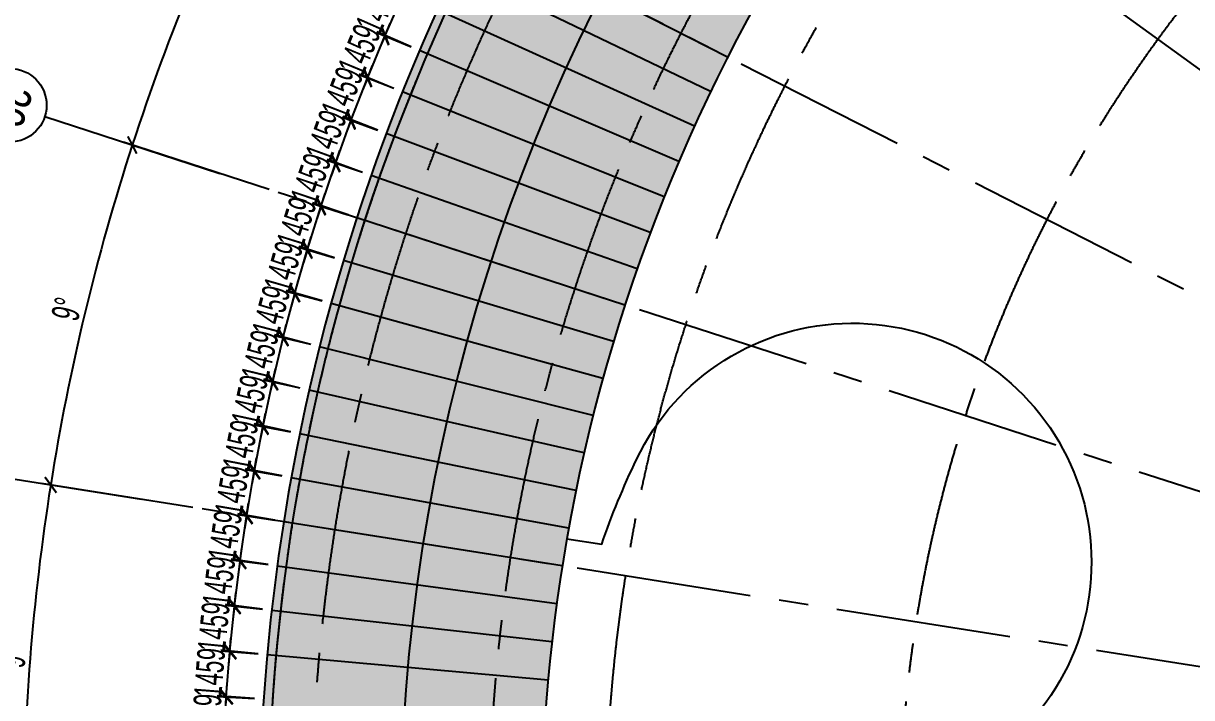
# Model space of a CAD drawing. Extents: x 104132 to 3338343, y -1228862 to 1409848.
# Drawn here: x 1430292 to 1468405, y 101156 to 123164 of the extents above; entities that cross this region are included whole.
import ezdxf
from ezdxf.enums import TextEntityAlignment as Align

# ---------------------------------------------------------------- set-up
doc = ezdxf.new("R2010")
doc.units = 0
doc.linetypes.add('CENTER', pattern=[50.8, 31.75, -6.35, 6.35, -6.35])
doc.linetypes.add('CENTER2', pattern=[28.575, 19.05, -3.175, 3.175, -3.175])
doc.layers.get('0').update_dxf_attribs({"color": 8})
doc.layers.get('Defpoints').update_dxf_attribs({"color": 8})
for name, color, linetype in [('#幕墙线-平面', 8, 'Continuous'), ('#标注', 8, 'Continuous'), ('#轴线', 8, 'CENTER2'), ('A-FLOR-UNDR', 8, 'Continuous'), ('DOTE', 8, 'CENTER'), ('IEL-FINE', 8, 'Continuous')]:
    doc.layers.add(name, color=color, linetype=linetype)
doc.styles.add('JHZX', font='jrs.shx', dxfattribs={"width": 0.6, "bigfont": 'jhz.shx'})
doc.dimstyles.new('JZBZ-300', dxfattribs={"dimscale": 300, "dimtxt": 3, "dimasz": 1.5, "dimexe": 1, "dimexo": 1, "dimgap": 0.5, "dimtad": 1, "dimdec": 0, "dimdsep": 46, "dimtxsty": 'JHZX', "dimblk1": 'ARCHTICK', "dimblk2": 'ARCHTICK', "dimsah": 1, "dimcen": 0, "dimclrd": 1, "dimclre": 1, "dimclrt": 2, "dimadec": 3, "dimazin": 2, "dimtfac": 1, "dimtdec": 0, "dimtix": 1, "dimtmove": 0, "dimatfit": 3, "dimfxl": 1, "dimtolj": 1, "dimlwd": -1, "dimlwe": -1, "dimarcsym": 1})

# ---------------------------------------------------------------- blocks, each defined once
blk = doc.blocks.new('_ARCHTICK')
at = {"color": 0, "linetype": 'ByBlock', "const_width": 0.15}
blk.add_lwpolyline([(-0.5, -0.5), (0.5, 0.5)], dxfattribs=at)
blk = doc.blocks.new('*D32')
at = {"layer": '#标注', "color": 1, "ltscale": 300, "transparency": 16777216}
for p, q in [((510879, -116475), (506424, -114205)), ((506796, -126333), (502041, -124788))]:
    blk.add_line(p, q, dxfattribs=at)
blk.add_arc((571468, -147346), 72700, 153, 162, dxfattribs=at)
at = {"layer": 'Defpoints', "color": 0, "ltscale": 300, "transparency": 16777216}
for p in [(511147, -116611), (505053, -117776), (507081, -126425), (571468, -147346)]:
    blk.add_point(p, dxfattribs=at)
at = {"layer": '#标注', "color": 1, "ltscale": 300, "transparency": 16777216, "xscale": 450, "yscale": 450, "zscale": 450}
for p, rotation in [((506692, -114341), 62.99999999999964), ((502326, -124880), 251.9999999999995)]:
    blk.add_blockref('_ARCHTICK', p, dxfattribs=dict(at, rotation=rotation))
at = {"layer": '#标注', "color": 2, "ltscale": 300, "transparency": 16777216, "insert": (503747, -119295), "char_height": 900, "attachment_point": 5, "rotation": 67.5, "style": 'JHZX'}
blk.add_mtext('\\A1;9°', dxfattribs=at)
blk = doc.blocks.new('*D33')
at = {"layer": '#标注', "color": 1, "ltscale": 300, "transparency": 16777216}
for p, q in [((506796, -126333), (502041, -124788)), ((504305, -136708), (499367, -135926))]:
    blk.add_line(p, q, dxfattribs=at)
blk.add_arc((571468, -147346), 72700, 162, 171, dxfattribs=at)
at = {"layer": 'Defpoints', "color": 0, "ltscale": 300, "transparency": 16777216}
for p in [(507081, -126425), (501245, -128530), (504601, -136755), (571468, -147346)]:
    blk.add_point(p, dxfattribs=at)
at = {"layer": '#标注', "color": 1, "ltscale": 300, "transparency": 16777216, "xscale": 450, "yscale": 450, "zscale": 450}
for p, rotation in [((502326, -124880), 71.99999999999929), ((499663, -135973), 261.0000000000004)]:
    blk.add_blockref('_ARCHTICK', p, dxfattribs=dict(at, rotation=rotation))
at = {"layer": '#标注', "color": 2, "ltscale": 300, "transparency": 16777216, "insert": (500193, -130234), "char_height": 900, "attachment_point": 5, "rotation": 76.5, "style": 'JHZX'}
blk.add_mtext('\\A1;9°', dxfattribs=at)
blk = doc.blocks.new('*D34')
at = {"layer": '#标注', "color": 1, "ltscale": 300, "transparency": 16777216}
for p, q in [((504305, -136708), (499367, -135926)), ((503468, -147346), (498468, -147346))]:
    blk.add_line(p, q, dxfattribs=at)
blk.add_arc((571468, -147346), 72700, 171, 180, dxfattribs=at)
at = {"layer": 'Defpoints', "color": 0, "ltscale": 300, "transparency": 16777216}
for p in [(504601, -136755), (499166, -139747), (503768, -147346), (571468, -147346)]:
    blk.add_point(p, dxfattribs=at)
at = {"layer": '#标注', "color": 1, "ltscale": 300, "transparency": 16777216, "xscale": 450, "yscale": 450, "zscale": 450}
for p, rotation in [((499663, -135973), 81.00000000000038), ((498768, -147346), 270.0000000000004)]:
    blk.add_blockref('_ARCHTICK', p, dxfattribs=dict(at, rotation=rotation))
at = {"layer": '#标注', "color": 2, "ltscale": 300, "transparency": 16777216, "insert": (498394, -141595), "char_height": 900, "attachment_point": 5, "rotation": 85.5, "style": 'JHZX'}
blk.add_mtext('\\A1;9°', dxfattribs=at)
blk = doc.blocks.new('*U1046')
blk.add_line((0, -20), (0, 0))
blk.add_circle((0, -24), 4)
at = {"style": 'JHZX', "width": 0.75}
blk.add_attdef('AXES', text='', height=4, dxfattribs=at).set_placement((0, -24), align=Align.MIDDLE_CENTER)
blk = doc.blocks.new('JHEG')
at = {"layer": 'IEL-FINE', "ltscale": 300}
h = blk.add_hatch(dxfattribs=at)
h.set_pattern_fill('DOTS', color=256, scale=500)
h.set_pattern_definition([(0, (580162.5, -365125.2), (396.875, 793.75), [0, -793.75])])
edge = h.paths.add_edge_path()
edge.add_arc((645162, -300125), 63900, 342.64631, 381)
edge.add_arc((645162, -300125), 63900, 21, 50.7561)
edge.add_arc((645162, -300125), 63900, 50.7561, 79.71429)
edge.add_arc((645162, -300125), 63900, 79.71429, 120.59457)
edge.add_arc((645162, -300125), 63900, 120.59457, 128.0927)
edge.add_arc((645162, -300125), 63900, 128.0927, 128.52059)
edge.add_arc((607732, -253104), 3800, 128.5206, 304.9823)
edge.add_arc((632729, -288827), 39800, 74.6112, 124.9823, ccw=False)
edge.add_arc((637241, -272436), 22800, -28.017, 74.6112, ccw=False)
edge.add_arc((672553, -291225), 17200, 151.983, 245.4315)
edge.add_arc((654882, -329878), 25300, 22.1323, 65.4315, ccw=False)
edge.add_arc((692028, -314770), 14800, 202.1323, 342.6463)
edge = h.paths.add_edge_path()
edge.add_line((585393, -325672), (634762, -304571))
edge.add_line((634762, -304571), (696381, -340146))
edge.add_arc((645162, -300125), 65000, 321.99666, 563.14286)
edge = h.paths.add_edge_path()
edge.add_line((593853, -322056), (634762, -304571))
edge.add_line((634762, -304571), (688322, -335493))
edge.add_arc((645162, -300125), 55800, 320.6662, 328.1625)
edge.add_arc((692028, -314770), 14800, 202.1323, 272.0898, ccw=False)
edge.add_arc((654882, -329878), 25300, 22.1323, 65.4315)
edge.add_arc((672553, -291225), 17200, 151.983, 245.4315, ccw=False)
edge.add_arc((637241, -272436), 22800, 331.983, 434.6112)
edge.add_arc((632729, -288827), 39800, 74.6112, 116.6062)
edge.add_arc((645162, -300125), 55800, 122.8373, 203.1429)
at = {"layer": '#幕墙线-平面', "ltscale": 300}
for points in [[(595444, -274793), (587247, -270616)], [(594888, -275914), (586600, -271923)], [(594358, -277049), (585981, -273244)], [(593853, -278194), (585393, -274579)], [(593374, -279351), (584835, -275926)], [(592921, -280518), (584307, -277286)], [(592494, -281696), (583810, -278657)], [(592094, -282882), (583344, -280039)], [(591720, -284077), (582909, -281431)], [(591373, -285280), (582505, -282833)], [(591054, -286491), (582133, -284243)], [(590762, -287709), (581792, -285661)], [(590497, -288932), (581484, -287087)], [(590259, -290162), (581207, -288519)], [(590049, -291396), (580963, -289957)], [(589867, -292635), (580751, -291400)], [(589713, -293878), (580571, -292847)], [(589587, -295123), (580424, -294299)]]:
    blk.add_lwpolyline(points, dxfattribs=at)
for centre, radius, start, end in [((645162, -300125), 60400, 132.12359, 203.56739), ((645155, -300125), 55793, 170.0742, 192.1601)]:
    blk.add_arc(centre, radius, start, end, dxfattribs=at)
at = {"layer": 'A-FLOR-UNDR', "ltscale": 5}
blk.add_lwpolyline([(614905, -253241, 0.209087), (590197, -290508), (591335, -290689, -0.02773), (592471, -287920, -1.115363), (605662, -296073, 0.279733), (604062, -309677, -0.912771), (594727, -315018, -0.058278), (591751, -309496), (590197, -309742, 0.0596), (594017, -322436, 0.0596)], format="xyb", dxfattribs=at)
blk.add_arc((645162, -300125), 65000, 322.26362, 203.56739, dxfattribs=at)
blk = doc.blocks.new('*D411')
at = {"layer": '#标注', "color": 1, "ltscale": 300, "transparency": 16777216}
for p, q in [((579086, -295684), (579112, -295235)), ((580010, -295736), (578787, -295667)), ((579005, -297140), (579086, -295684)), ((579928, -297192), (578705, -297123)), ((579005, -297140), (578979, -297590))]:
    blk.add_line(p, q, dxfattribs=at)
at = {"layer": 'Defpoints', "color": 0, "ltscale": 300, "transparency": 16777216}
for p in [(579086, -295684), (580310, -295753), (580228, -297209)]:
    blk.add_point(p, dxfattribs=at)
at = {"layer": '#标注', "color": 1, "ltscale": 300, "transparency": 16777216, "xscale": 450, "yscale": 450, "zscale": 450}
for p, rotation in [((579086, -295684), 266.785714285691), ((579005, -297140), 86.78571428569104)]:
    blk.add_blockref('_ARCHTICK', p, dxfattribs=dict(at, rotation=rotation))
at = {"layer": '#标注', "color": 2, "ltscale": 300, "transparency": 16777216, "insert": (578446, -296378), "char_height": 900, "attachment_point": 5, "rotation": 86.7857, "style": 'JHZX'}
blk.add_mtext('\\A1;1459', dxfattribs=at)
blk = doc.blocks.new('*D412')
at = {"layer": '#标注', "color": 1, "ltscale": 300, "transparency": 16777216}
for p, q in [((579203, -294202), (579238, -293754)), ((580125, -294275), (578904, -294179)), ((579088, -295657), (579203, -294202)), ((580011, -295729), (578789, -295633)), ((579088, -295657), (579053, -296105))]:
    blk.add_line(p, q, dxfattribs=at)
at = {"layer": 'Defpoints', "color": 0, "ltscale": 300, "transparency": 16777216}
for p in [(579203, -294202), (580424, -294299), (580310, -295753)]:
    blk.add_point(p, dxfattribs=at)
at = {"layer": '#标注', "color": 1, "ltscale": 300, "transparency": 16777216, "xscale": 450, "yscale": 450, "zscale": 450}
for p, rotation in [((579203, -294202), 265.4999999999792), ((579088, -295657), 85.49999999997915)]:
    blk.add_blockref('_ARCHTICK', p, dxfattribs=dict(at, rotation=rotation))
at = {"layer": '#标注', "color": 2, "ltscale": 300, "transparency": 16777216, "insert": (578547, -294882), "char_height": 900, "attachment_point": 5, "rotation": 85.5, "style": 'JHZX'}
blk.add_mtext('\\A1;1459', dxfattribs=at)
blk = doc.blocks.new('*D413')
at = {"layer": '#标注', "color": 1, "ltscale": 300, "transparency": 16777216}
for p, q in [((579352, -292724), (579398, -292276)), ((580273, -292817), (579054, -292694)), ((579205, -294175), (579352, -292724)), ((580126, -294268), (578907, -294145)), ((579205, -294175), (579160, -294623))]:
    blk.add_line(p, q, dxfattribs=at)
at = {"layer": 'Defpoints', "color": 0, "ltscale": 300, "transparency": 16777216}
for p in [(579352, -292724), (580571, -292847), (580424, -294299)]:
    blk.add_point(p, dxfattribs=at)
at = {"layer": '#标注', "color": 1, "ltscale": 300, "transparency": 16777216, "xscale": 450, "yscale": 450, "zscale": 450}
for p, rotation in [((579352, -292724), 264.2142857142666), ((579205, -294175), 84.21428571426664)]:
    blk.add_blockref('_ARCHTICK', p, dxfattribs=dict(at, rotation=rotation))
at = {"layer": '#标注', "color": 2, "ltscale": 300, "transparency": 16777216, "insert": (578682, -293389), "char_height": 900, "attachment_point": 5, "rotation": 84.2143, "style": 'JHZX'}
blk.add_mtext('\\A1;1459', dxfattribs=at)
blk = doc.blocks.new('*D414')
at = {"layer": '#标注', "color": 1, "ltscale": 300, "transparency": 16777216}
for p, q in [((579535, -291249), (579590, -290803)), ((580453, -291363), (579237, -291212)), ((579355, -292697), (579535, -291249)), ((580273, -292811), (579058, -292660)), ((579355, -292697), (579300, -293143))]:
    blk.add_line(p, q, dxfattribs=at)
at = {"layer": 'Defpoints', "color": 0, "ltscale": 300, "transparency": 16777216}
for p in [(579535, -291249), (580751, -291400), (580571, -292847)]:
    blk.add_point(p, dxfattribs=at)
at = {"layer": '#标注', "color": 1, "ltscale": 300, "transparency": 16777216, "xscale": 450, "yscale": 450, "zscale": 450}
for p, rotation in [((579535, -291249), 262.9285714285534), ((579355, -292697), 82.92857142855338)]:
    blk.add_blockref('_ARCHTICK', p, dxfattribs=dict(at, rotation=rotation))
at = {"layer": '#标注', "color": 2, "ltscale": 300, "transparency": 16777216, "insert": (578850, -291899), "char_height": 900, "attachment_point": 5, "rotation": 82.9286, "style": 'JHZX'}
blk.add_mtext('\\A1;1459', dxfattribs=at)
blk = doc.blocks.new('*D415')
at = {"layer": '#标注', "color": 1, "ltscale": 300, "transparency": 16777216}
for p, q in [((579750, -289779), (579816, -289334)), ((580666, -289913), (579454, -289735)), ((579538, -291222), (579750, -289779)), ((580454, -291356), (579242, -291178)), ((579538, -291222), (579473, -291667))]:
    blk.add_line(p, q, dxfattribs=at)
at = {"layer": 'Defpoints', "color": 0, "ltscale": 300, "transparency": 16777216}
for p in [(579750, -289779), (580963, -289957), (580751, -291400)]:
    blk.add_point(p, dxfattribs=at)
at = {"layer": '#标注', "color": 1, "ltscale": 300, "transparency": 16777216, "xscale": 450, "yscale": 450, "zscale": 450}
for p, rotation in [((579750, -289779), 261.6428571428378), ((579538, -291222), 81.64285714283783)]:
    blk.add_blockref('_ARCHTICK', p, dxfattribs=dict(at, rotation=rotation))
at = {"layer": '#标注', "color": 2, "ltscale": 300, "transparency": 16777216, "insert": (579051, -290413), "char_height": 900, "attachment_point": 5, "rotation": 81.6429, "style": 'JHZX'}
blk.add_mtext('\\A1;1459', dxfattribs=at)
blk = doc.blocks.new('*D416')
at = {"layer": '#标注', "color": 1, "ltscale": 300, "transparency": 16777216}
for p, q in [((579999, -288314), (580074, -287870)), ((580911, -288469), (579703, -288263)), ((579755, -289752), (579999, -288314)), ((580667, -289907), (579459, -289701)), ((579755, -289752), (579679, -290195))]:
    blk.add_line(p, q, dxfattribs=at)
at = {"layer": 'Defpoints', "color": 0, "ltscale": 300, "transparency": 16777216}
for p in [(579999, -288314), (581207, -288519), (580963, -289957)]:
    blk.add_point(p, dxfattribs=at)
at = {"layer": '#标注', "color": 1, "ltscale": 300, "transparency": 16777216, "xscale": 450, "yscale": 450, "zscale": 450}
for p, rotation in [((579999, -288314), 260.3571428571193), ((579755, -289752), 80.35714285711931)]:
    blk.add_blockref('_ARCHTICK', p, dxfattribs=dict(at, rotation=rotation))
at = {"layer": '#标注', "color": 2, "ltscale": 300, "transparency": 16777216, "insert": (579285, -288932), "char_height": 900, "attachment_point": 5, "rotation": 80.3571, "style": 'JHZX'}
blk.add_mtext('\\A1;1459', dxfattribs=at)
blk = doc.blocks.new('*D417')
at = {"layer": '#标注', "color": 1, "ltscale": 300, "transparency": 16777216}
for p, q in [((580281, -286855), (580366, -286413)), ((581189, -287030), (579986, -286798)), ((580004, -288287), (580281, -286855)), ((580913, -288462), (579709, -288230)), ((580004, -288287), (579919, -288729))]:
    blk.add_line(p, q, dxfattribs=at)
at = {"layer": 'Defpoints', "color": 0, "ltscale": 300, "transparency": 16777216}
for p in [(580281, -286855), (581484, -287087), (581207, -288519)]:
    blk.add_point(p, dxfattribs=at)
at = {"layer": '#标注', "color": 1, "ltscale": 300, "transparency": 16777216, "xscale": 450, "yscale": 450, "zscale": 450}
for p, rotation in [((580281, -286855), 259.0714285714124), ((580004, -288287), 79.07142857141238)]:
    blk.add_blockref('_ARCHTICK', p, dxfattribs=dict(at, rotation=rotation))
at = {"layer": '#标注', "color": 2, "ltscale": 300, "transparency": 16777216, "insert": (579553, -287457), "char_height": 900, "attachment_point": 5, "rotation": 79.0714, "style": 'JHZX'}
blk.add_mtext('\\A1;1459', dxfattribs=at)
blk = doc.blocks.new('*D418')
at = {"layer": '#标注', "color": 1, "ltscale": 300, "transparency": 16777216}
for p, q in [((580595, -285402), (580690, -284962)), ((580286, -286828), (580595, -285402)), ((581499, -285598), (580301, -285339)), ((581190, -287023), (579993, -286764)), ((580286, -286828), (580191, -287267))]:
    blk.add_line(p, q, dxfattribs=at)
at = {"layer": 'Defpoints', "color": 0, "ltscale": 300, "transparency": 16777216}
for p in [(580595, -285402), (581792, -285661), (581484, -287087)]:
    blk.add_point(p, dxfattribs=at)
at = {"layer": '#标注', "color": 1, "ltscale": 300, "transparency": 16777216, "xscale": 450, "yscale": 450, "zscale": 450}
for p, rotation in [((580595, -285402), 257.7857142856933), ((580286, -286828), 77.7857142856933)]:
    blk.add_blockref('_ARCHTICK', p, dxfattribs=dict(at, rotation=rotation))
at = {"layer": '#标注', "color": 2, "ltscale": 300, "transparency": 16777216, "insert": (579854, -285988), "char_height": 900, "attachment_point": 5, "rotation": 77.7857, "style": 'JHZX'}
blk.add_mtext('\\A1;1459', dxfattribs=at)
blk = doc.blocks.new('*D419')
at = {"layer": '#标注', "color": 1, "ltscale": 300, "transparency": 16777216}
for p, q in [((580941, -283957), (581046, -283519)), ((581841, -284173), (580650, -283887)), ((580601, -285375), (580941, -283957)), ((581500, -285591), (580309, -285305)), ((580601, -285375), (580496, -285813))]:
    blk.add_line(p, q, dxfattribs=at)
at = {"layer": 'Defpoints', "color": 0, "ltscale": 300, "transparency": 16777216}
for p in [(580941, -283957), (582133, -284243), (581792, -285661)]:
    blk.add_point(p, dxfattribs=at)
at = {"layer": '#标注', "color": 1, "ltscale": 300, "transparency": 16777216, "xscale": 450, "yscale": 450, "zscale": 450}
for p, rotation in [((580941, -283957), 256.4999999999831), ((580601, -285375), 76.49999999998302)]:
    blk.add_blockref('_ARCHTICK', p, dxfattribs=dict(at, rotation=rotation))
at = {"layer": '#标注', "color": 2, "ltscale": 300, "transparency": 16777216, "insert": (580188, -284526), "char_height": 900, "attachment_point": 5, "rotation": 76.5, "style": 'JHZX'}
blk.add_mtext('\\A1;1459', dxfattribs=at)
blk = doc.blocks.new('*D420')
at = {"layer": '#标注', "color": 1, "ltscale": 300, "transparency": 16777216}
for p, q in [((581320, -282520), (581435, -282085)), ((580948, -283930), (581320, -282520)), ((582215, -282756), (581030, -282444)), ((581843, -284166), (580658, -283854)), ((580948, -283930), (580833, -284365))]:
    blk.add_line(p, q, dxfattribs=at)
at = {"layer": 'Defpoints', "color": 0, "ltscale": 300, "transparency": 16777216}
for p in [(581320, -282520), (582505, -282833), (582133, -284243)]:
    blk.add_point(p, dxfattribs=at)
at = {"layer": '#标注', "color": 1, "ltscale": 300, "transparency": 16777216, "xscale": 450, "yscale": 450, "zscale": 450}
for p, rotation in [((581320, -282520), 255.2142857142671), ((580948, -283930), 75.21428571426713)]:
    blk.add_blockref('_ARCHTICK', p, dxfattribs=dict(at, rotation=rotation))
at = {"layer": '#标注', "color": 2, "ltscale": 300, "transparency": 16777216, "insert": (580554, -283072), "char_height": 900, "attachment_point": 5, "rotation": 75.2143, "style": 'JHZX'}
blk.add_mtext('\\A1;1459', dxfattribs=at)
blk = doc.blocks.new('*D421')
at = {"layer": '#标注', "color": 1, "ltscale": 300, "transparency": 16777216}
for p, q in [((581731, -281092), (581856, -280660)), ((581328, -282494), (581731, -281092)), ((582620, -281348), (581443, -281009)), ((582217, -282750), (581039, -282411)), ((581328, -282494), (581203, -282926))]:
    blk.add_line(p, q, dxfattribs=at)
at = {"layer": 'Defpoints', "color": 0, "ltscale": 300, "transparency": 16777216}
for p in [(581731, -281092), (582909, -281431), (582505, -282833)]:
    blk.add_point(p, dxfattribs=at)
at = {"layer": '#标注', "color": 1, "ltscale": 300, "transparency": 16777216, "xscale": 450, "yscale": 450, "zscale": 450}
for p, rotation in [((581731, -281092), 253.9285714285582), ((581328, -282494), 73.9285714285582)]:
    blk.add_blockref('_ARCHTICK', p, dxfattribs=dict(at, rotation=rotation))
at = {"layer": '#标注', "color": 2, "ltscale": 300, "transparency": 16777216, "insert": (580953, -281627), "char_height": 900, "attachment_point": 5, "rotation": 73.9286, "style": 'JHZX'}
blk.add_mtext('\\A1;1459', dxfattribs=at)
blk = doc.blocks.new('*D422')
at = {"layer": '#标注', "color": 1, "ltscale": 300, "transparency": 16777216}
for p, q in [((582174, -279674), (582309, -279244)), ((581739, -281066), (582174, -279674)), ((583057, -279950), (581888, -279584)), ((582622, -281342), (581453, -280976)), ((581739, -281066), (581605, -281495))]:
    blk.add_line(p, q, dxfattribs=at)
at = {"layer": 'Defpoints', "color": 0, "ltscale": 300, "transparency": 16777216}
for p in [(582174, -279674), (583344, -280039), (582909, -281431)]:
    blk.add_point(p, dxfattribs=at)
at = {"layer": '#标注', "color": 1, "ltscale": 300, "transparency": 16777216, "xscale": 450, "yscale": 450, "zscale": 450}
for p, rotation in [((582174, -279674), 252.6428571428378), ((581739, -281066), 72.64285714283785)]:
    blk.add_blockref('_ARCHTICK', p, dxfattribs=dict(at, rotation=rotation))
at = {"layer": '#标注', "color": 2, "ltscale": 300, "transparency": 16777216, "insert": (581384, -280191), "char_height": 900, "attachment_point": 5, "rotation": 72.6429, "style": 'JHZX'}
blk.add_mtext('\\A1;1459', dxfattribs=at)
blk = doc.blocks.new('*D423')
at = {"layer": '#标注', "color": 1, "ltscale": 300, "transparency": 16777216}
for p, q in [((582649, -278265), (582793, -277839)), ((583526, -278561), (582365, -278169)), ((582183, -279647), (582649, -278265)), ((583060, -279943), (581899, -279551)), ((582183, -279647), (582039, -280074))]:
    blk.add_line(p, q, dxfattribs=at)
at = {"layer": 'Defpoints', "color": 0, "ltscale": 300, "transparency": 16777216}
for p in [(582649, -278265), (583810, -278657), (583344, -280039)]:
    blk.add_point(p, dxfattribs=at)
at = {"layer": '#标注', "color": 1, "ltscale": 300, "transparency": 16777216, "xscale": 450, "yscale": 450, "zscale": 450}
for p, rotation in [((582649, -278265), 251.3571428571244), ((582183, -279647), 71.35714285712439)]:
    blk.add_blockref('_ARCHTICK', p, dxfattribs=dict(at, rotation=rotation))
at = {"layer": '#标注', "color": 2, "ltscale": 300, "transparency": 16777216, "insert": (581847, -278765), "char_height": 900, "attachment_point": 5, "rotation": 71.3571, "style": 'JHZX'}
blk.add_mtext('\\A1;1459', dxfattribs=at)
blk = doc.blocks.new('*D424')
at = {"layer": '#标注', "color": 1, "ltscale": 300, "transparency": 16777216}
for p, q in [((583155, -276868), (583309, -276445)), ((582658, -278239), (583155, -276868)), ((584025, -277184), (582873, -276766)), ((583528, -278555), (582376, -278137)), ((582658, -278239), (582505, -278662))]:
    blk.add_line(p, q, dxfattribs=at)
at = {"layer": 'Defpoints', "color": 0, "ltscale": 300, "transparency": 16777216}
for p in [(583155, -276868), (584307, -277286), (583810, -278657)]:
    blk.add_point(p, dxfattribs=at)
at = {"layer": '#标注', "color": 1, "ltscale": 300, "transparency": 16777216, "xscale": 450, "yscale": 450, "zscale": 450}
for p, rotation in [((583155, -276868), 250.0714285714111), ((582658, -278239), 70.07142857141115)]:
    blk.add_blockref('_ARCHTICK', p, dxfattribs=dict(at, rotation=rotation))
at = {"layer": '#标注', "color": 2, "ltscale": 300, "transparency": 16777216, "insert": (582343, -277349), "char_height": 900, "attachment_point": 5, "rotation": 70.0714, "style": 'JHZX'}
blk.add_mtext('\\A1;1459', dxfattribs=at)
blk = doc.blocks.new('*D425')
at = {"layer": '#标注', "color": 1, "ltscale": 300, "transparency": 16777216}
for p, q in [((583693, -275483), (583856, -275063)), ((583165, -276842), (583693, -275483)), ((584555, -275818), (583413, -275374)), ((584028, -277177), (582885, -276734)), ((583165, -276842), (583002, -277262))]:
    blk.add_line(p, q, dxfattribs=at)
at = {"layer": 'Defpoints', "color": 0, "ltscale": 300, "transparency": 16777216}
for p in [(583693, -275483), (584835, -275926), (584307, -277286)]:
    blk.add_point(p, dxfattribs=at)
at = {"layer": '#标注', "color": 1, "ltscale": 300, "transparency": 16777216, "xscale": 450, "yscale": 450, "zscale": 450}
for p, rotation in [((583693, -275483), 248.7857142856969), ((583165, -276842), 68.78571428569694)]:
    blk.add_blockref('_ARCHTICK', p, dxfattribs=dict(at, rotation=rotation))
at = {"layer": '#标注', "color": 2, "ltscale": 300, "transparency": 16777216, "insert": (582870, -275945), "char_height": 900, "attachment_point": 5, "rotation": 68.7857, "style": 'JHZX'}
blk.add_mtext('\\A1;1459', dxfattribs=at)
blk = doc.blocks.new('*D426')
at = {"layer": '#标注', "color": 1, "ltscale": 300, "transparency": 16777216}
for p, q in [((585116, -274464), (583984, -273995)), ((584261, -274110), (584433, -273694)), ((583703, -275457), (584261, -274110)), ((584558, -275811), (583426, -275342)), ((583703, -275457), (583531, -275873))]:
    blk.add_line(p, q, dxfattribs=at)
at = {"layer": 'Defpoints', "color": 0, "ltscale": 300, "transparency": 16777216}
for p in [(584261, -274110), (585393, -274579), (584835, -275926)]:
    blk.add_point(p, dxfattribs=at)
at = {"layer": '#标注', "color": 1, "ltscale": 300, "transparency": 16777216, "xscale": 450, "yscale": 450, "zscale": 450}
for p, rotation in [((584261, -274110), 247.4999999999865), ((583703, -275457), 67.49999999998649)]:
    blk.add_blockref('_ARCHTICK', p, dxfattribs=dict(at, rotation=rotation))
at = {"layer": '#标注', "color": 2, "ltscale": 300, "transparency": 16777216, "insert": (583428, -274554), "char_height": 900, "attachment_point": 5, "rotation": 67.5, "style": 'JHZX'}
blk.add_mtext('\\A1;1459', dxfattribs=at)
blk = doc.blocks.new('*D427')
at = {"layer": '#标注', "color": 1, "ltscale": 300, "transparency": 16777216}
for p, q in [((584860, -272750), (585042, -272338)), ((584272, -274084), (584860, -272750)), ((585707, -273123), (584586, -272629)), ((585119, -274458), (583997, -273963)), ((584272, -274084), (584090, -274496))]:
    blk.add_line(p, q, dxfattribs=at)
at = {"layer": 'Defpoints', "color": 0, "ltscale": 300, "transparency": 16777216}
for p in [(584860, -272750), (585981, -273244), (585393, -274579)]:
    blk.add_point(p, dxfattribs=at)
at = {"layer": '#标注', "color": 1, "ltscale": 300, "transparency": 16777216, "xscale": 450, "yscale": 450, "zscale": 450}
for p, rotation in [((584860, -272750), 246.2142857142702), ((584272, -274084), 66.21428571427013)]:
    blk.add_blockref('_ARCHTICK', p, dxfattribs=dict(at, rotation=rotation))
at = {"layer": '#标注', "color": 2, "ltscale": 300, "transparency": 16777216, "insert": (584017, -273175), "char_height": 900, "attachment_point": 5, "rotation": 66.2143, "style": 'JHZX'}
blk.add_mtext('\\A1;1459', dxfattribs=at)
blk = doc.blocks.new('轴网20240313')
at = {"layer": '#标注', "ltscale": 300}
blk.add_circle((571467.9, -147345.9), 64700, dxfattribs=at)
at = {"layer": '#轴线', "ltscale": 300}
for p, q in [((559089.9, -138352.8), (516697.4, -107552.8)), ((557835.5, -140399.8), (511146.7, -116610.7)), ((556916.7, -142617.9), (507081.3, -126425.4)), ((556356.2, -144952.4), (504601.4, -136755.3))]:
    blk.add_line(p, q, dxfattribs=at)
for radius in [64700, 63300, 57500, 53700, 44100]:
    blk.add_circle((571467.9, -147345.9), radius, dxfattribs=at)
at = {"layer": '#标注', "xscale": 300, "yscale": 300, "zscale": 300}
for p, rotation, values in [((505179.2, -125807.4), 251.9999999999865, {'AXES': '29'}), ((502626, -136442.4), 260.9999999999865, {'AXES': '30'})]:
    blk.add_blockref('*U1046', p, dxfattribs=dict(at, rotation=rotation)).add_auto_attribs(values)
at = {"layer": '#标注', "ltscale": 300}
for base, p1, p2, picture, middle in [((505053.1, -117776.1), (511146.7, -116610.7), (507081.3, -126425.4), '*D32', (503747.5, -119295.2)), ((501245, -128529.7), (507081.3, -126425.4), (504601.4, -136755.3), '*D33', (500193.1, -130234.3)), ((499166.1, -139746.7), (504601.4, -136755.3), (503767.9, -147345.9), '*D34', (498393.8, -141594.8))]:
    dim = blk.add_angular_dim_3p(base=base, center=(571467.9, -147345.9), p1=p1, p2=p2, dimstyle='JZBZ-300', dxfattribs=at)
    dim.commit()
    dim.dimension.update_dxf_attribs({"geometry": picture, "text_midpoint": middle})
blk = doc.blocks.new('HMNGMJHM')
at = {"layer": '#标注', "ltscale": 300}
for p1, p2, distance, picture, middle in [((585393.1785, -274578.5435), (585981.4432, -273243.8678), 1225.2809, '*D427', (584017.0689, -273175.0385)), ((584835, -275926.1), (585393.2, -274578.5), 1225.3, '*D426', (583427.8, -274553.8)), ((584307.2, -277285.8), (584835, -275926.1), 1225.3, '*D425', (582869.5, -275945.5)), ((583810.1, -278657), (584307.2, -277285.8), 1225.3, '*D424', (582342.7, -277349.3)), ((583343.8, -280039.1), (583810.1, -278657), 1225.3, '*D423', (581847.4, -278764.6)), ((582908.7, -281431.2), (583343.8, -280039.1), 1225.3, '*D422', (581384.1, -280190.6)), ((582504.9, -282832.8), (582908.7, -281431.2), 1225.3, '*D421', (580952.8, -281626.7)), ((582132.6649, -284243.0442), (582504.8978, -282832.7756), 1225.2809, '*D420', (580553.9409, -283072.0896)), ((581792.2, -285661.3), (582132.7, -284243), 1225.3, '*D419', (580187.6, -284526.1)), ((581483.6, -287086.9), (581792.2, -285661.3), 1225.3, '*D418', (579853.9, -285987.9)), ((581207.1, -288519), (581483.6, -287086.9), 1225.3, '*D417', (579553.1, -287456.9)), ((580962.7, -289956.9), (581207.1, -288519), 1225.3, '*D416', (579285.4, -288932.2)), ((580750.7, -291400), (580962.7, -289956.9), 1225.3, '*D415', (579050.8, -290413.2)), ((580571.2, -292847.5), (580750.7, -291400), 1225.3, '*D414', (578849.6, -291899)), ((580424.2, -294298.6), (580571.2, -292847.5), 1225.3, '*D413', (578681.7, -293389)), ((580309.7, -295752.7), (580424.2, -294298.6), 1225.3, '*D412', (578547.3, -294882.4)), ((580227.9, -297209), (580309.7, -295752.7), 1225.3, '*D411', (578446.4, -296378.5))]:
    dim = blk.add_aligned_dim(p1=p1, p2=p2, distance=distance, dimstyle='JZBZ-300', dxfattribs=at)
    dim.commit()
    dim.dimension.update_dxf_attribs({"geometry": picture, "text_midpoint": middle})

msp = doc.modelspace()

# ---------------------------------------------------------------- block references
at = {"layer": '#幕墙线-平面'}
for name in ['JHEG', 'HMNGMJHM']:
    msp.add_blockref(name, (857825, 396853), dxfattribs=at)
at = {"layer": 'DOTE'}
msp.add_blockref('轴网20240313', (931520, 244073), dxfattribs=at)

doc.saveas('drawing.dxf')
